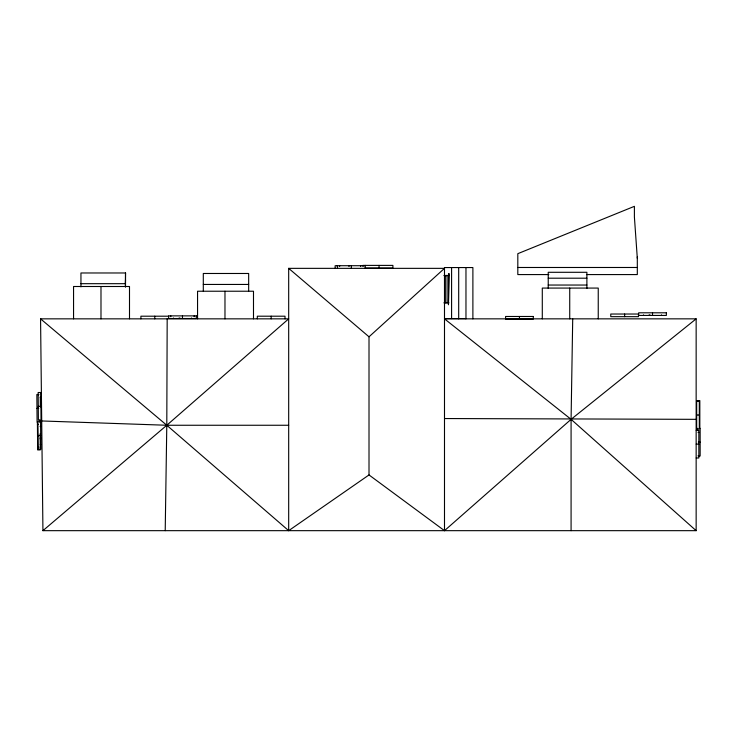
<?xml version="1.0" encoding="UTF-8"?>
<svg xmlns="http://www.w3.org/2000/svg" width="737" height="737" viewBox="0 0 737 737"><rect width="100%" height="100%" fill="white"/><g stroke="black" fill="none" stroke-linecap="round" stroke-linejoin="round"><path stroke-width="1.11" d="M167.179 318.845L166.792 425.258L165.217 530.668M125.373 286.859L125.52 272.976L125.52 286.942M572.713 318.845L571.083 419.335L571.083 530.668M125.52 279.738L125.401 283.681L80.95 283.681M369.007 336.809L444.494 268.351L288.683 268.351L288.683 530.668L369.007 474.941L369.007 336.809L288.683 268.351M369.007 474.941L444.494 530.668L571.083 419.335L696.152 318.845L696.152 530.668L42.93 530.668L40.563 318.845L288.683 318.845L166.792 425.258L42.93 530.668M38.61 394.498L36.85 394.516L37.09 422.209M38.167 394.691L38.95 394.682M40.286 397.381L40.83 397.372M38.269 406.373L40.904 406.354M36.97 408.362L38.729 408.344M37.43 424.392L38.213 424.383M40.074 426.493L40.609 426.493M38.048 435.493L40.692 435.466M37.532 436.074L38.324 436.074M40.176 438.054L40.71 438.054M40.176 438.865L40.719 438.865M40.231 444.448L40.765 444.448M38.149 447.175L38.941 447.166M362.862 265.394L392.904 265.394L392.904 268.028L365.202 268.028M365.183 265.707L335.142 265.707L335.142 268.351M517.816 267.485L637.312 267.485M125.612 272.976L80.95 272.976L80.95 286.859M548.844 274.579L517.816 274.579L517.816 253.675L634.4 206.332L634.4 216.982L637.312 258.3M586.753 274.579L637.312 274.579L637.312 256.872M448.916 275.454L445.277 275.454L445.277 302.833M443.914 275.574L445.277 275.574M445.277 275.684L447.092 275.684M548.236 278.199L586.892 278.199M203.301 284.445L248.664 284.445M548.236 285.044L586.892 285.044M445.277 302.612L447.092 302.612M443.914 302.833L448.916 302.833M168.607 316.201L140.905 316.201L140.905 318.845M444.494 318.568L465.968 318.568M696.152 318.845L444.494 318.845L571.083 419.335L696.152 530.668M696.668 415.014L699.312 415.014M696.152 419.335L444.494 418.542M288.683 425.258L166.792 425.258L41.705 420.965M696.198 430.279L698.842 430.279L698.842 457.981L696.198 457.981M698.05 432.444L698.842 432.444M698.39 442.154L700.15 442.154M696.198 444.125L698.842 444.125M698.05 455.816L698.842 455.816M698.39 456L700.15 456L700.15 428.308M40.563 318.845L166.792 425.258L288.683 530.668M40.286 396.838L40.369 406.916M40.166 433.706L40.295 449.902L37.651 449.929L37.412 422.227M39.715 419.952L39.734 422.19M699.828 428.289L699.828 400.587L697.193 400.587L697.193 401.168M697.506 428.308L697.506 430.546M661.504 314.902L661.504 315.436M652.521 312.801L652.521 315.436M649.942 314.902L649.942 315.436M649.131 314.902L649.131 315.436M643.548 314.902L643.548 315.436M624.626 314.026L624.626 316.67M598.241 318.845L598.241 288.075L542.294 288.075L542.294 318.845M586.892 288.416L586.892 272.294L548.236 272.294L548.236 288.416M569.729 288.075L569.729 318.845M519.428 316.477L519.428 319.121M472.887 318.845L472.887 267.559L444.494 267.559L444.494 530.668M465.968 267.559L465.968 318.845M458.69 267.559L458.69 318.845M451.588 267.559L451.588 318.568M447.092 275.454L447.092 302.833M379.048 265.394L379.048 268.028M365.202 265.394L365.183 268.351M363.019 265.707L363.019 266.499M360.679 265.707L360.679 266.499M351.337 265.707L351.337 268.351M348.997 265.707L348.997 266.499M339.646 265.707L339.646 266.499M337.482 265.707L337.482 268.351M337.306 265.707L337.306 266.499M285.016 318.845L285.016 316.201L257.314 316.201L257.314 318.845M271.17 316.201L271.17 318.845M253.491 318.845L253.491 291.226L197.553 291.226L197.553 318.845M248.664 291.115L248.664 273.482L203.301 273.482L203.301 291.115M224.978 291.226L224.978 318.845M194.163 315.878L194.163 316.67M191.454 317.979L191.454 318.522M182.472 315.878L182.472 318.522M179.892 317.979L179.892 318.522M179.082 317.979L179.082 318.522M173.499 317.979L173.499 318.522M170.791 315.878L170.791 316.67M154.761 316.201L154.761 318.845M129.5 318.845L129.5 286.5L73.553 286.5L73.553 318.845M100.987 286.5L100.987 318.845M40.784 392.508L38.149 392.526L38.388 420.228L41.032 420.201L40.784 392.508M40.572 421.619L37.928 421.647L38.167 449.34L40.811 449.321L40.572 421.619M448.916 273.639L448.455 304.657L448.916 273.639M666.368 312.801L638.675 312.801L638.675 315.436L666.368 315.436L666.368 312.801M638.472 314.026L610.77 314.026L610.77 316.67L638.472 316.67L638.472 314.026M196.328 315.878L168.626 315.878L168.626 318.522L196.328 318.522L196.328 315.878M533.284 316.477L505.582 316.477L505.582 319.121L533.284 319.121L533.284 316.477M699.312 401.168L696.668 401.168L696.668 428.87L699.312 428.87L699.312 401.168"/></g></svg>
